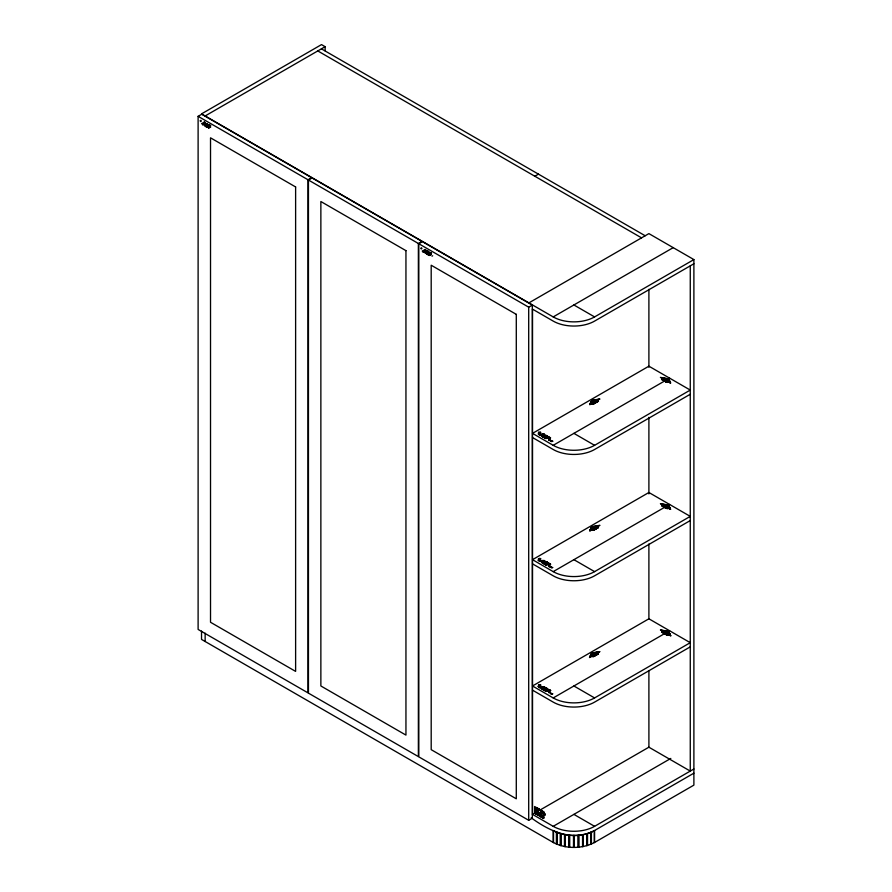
<?xml version="1.0" encoding="UTF-8"?>
<svg xmlns="http://www.w3.org/2000/svg" width="892" height="892" viewBox="0 0 892 892"><rect width="100%" height="100%" fill="white"/><g stroke="black" fill="none" stroke-linecap="round" stroke-linejoin="round"><path stroke-width="1.34" d="M538.623 814.552L538.958 812.935M538.913 814.206L539.036 813.615M535.178 808.888L535.334 808.152M534.598 812.868L534.843 811.675M535.3 809.546L535.635 807.94M534.81 813.058L535.055 811.898M535.456 810.003L535.925 807.806M535.033 813.248L535.267 812.11M535.646 810.326L536.192 807.773M535.245 813.437L535.479 812.322M535.847 810.605L536.438 807.795M535.468 813.615L535.702 812.489M536.047 810.861L536.694 807.84M535.691 813.76L535.925 812.657M536.259 811.096L536.928 807.918M535.925 813.917L536.148 812.813M536.471 811.307L537.174 808.018M536.148 814.062L536.382 812.924M536.683 811.542L536.984 810.103M537.151 809.334L537.397 808.13M536.371 814.218L536.616 813.036M536.884 811.765L537.185 810.349M537.397 809.378L537.631 808.252M536.605 814.34L536.861 813.091M537.096 812.032L537.397 810.605M537.631 809.49L537.865 808.397M536.839 814.452L537.118 813.103M537.285 812.344L537.608 810.828M537.073 814.552L537.809 811.062M538.088 809.758L538.311 808.698M537.307 814.641L538.021 811.307M538.311 809.914L538.545 808.843M537.553 814.708L538.222 811.564M538.534 810.081L538.768 808.999M537.809 814.742L538.422 811.82M538.746 810.282L538.98 809.189M538.066 814.742L538.623 812.121M538.969 810.482L539.203 809.367M538.333 814.697L538.801 812.467M539.259 810.315L539.426 809.546M539.66 815.968L540.864 810.259M539.838 816.068L541.054 810.371M540.073 816.202L541.277 810.505M540.307 816.336L541.511 810.627M540.53 816.47L541.745 810.761M540.764 816.604L541.968 810.895M540.987 816.737L542.202 811.029M541.221 816.871L542.392 811.14M541.455 817.005L541.689 815.868M541.678 817.139L541.923 816.002M541.912 817.262L542.146 816.135M542.135 817.395L542.381 816.258M543.038 813.783L543.183 813.136M542.369 817.529L542.615 816.392M543.239 813.894L543.373 813.248M542.604 817.663L542.838 816.526M543.429 814.006L543.562 813.359M542.827 817.797L543.072 816.659M543.618 814.117L543.752 813.471M543.061 817.931L543.295 816.793M543.808 814.218L544.12 812.723M543.284 818.064L543.529 816.927M543.518 818.198L543.763 817.061M544.009 815.299L544.455 813.169M544.198 815.411L544.521 813.917M544.577 814.664L544.711 814.017M544.767 814.775L544.9 814.128M544.956 814.887L545.09 814.24M543.819 815.188L544.321 812.835M537.865 809.601L538.088 808.553M545.146 814.998L545.291 814.351M208.438 128.013L209.386 127.467M429.108 255.413L430.055 254.867M205.963 126.586L206.531 126.263M426.632 253.986L427.201 253.662M198.113 116.328L201.737 114.232L311.654 177.698L308.03 179.783L198.113 116.328L198.113 629.44L308.03 692.894L308.03 179.783M205.149 115.96L325.134 46.685L325.134 50.866M200.042 120.877L200.945 120.353M200.566 121.58L201.28 121.167M201.547 123.654L202.428 123.152M203.71 122.405L204.324 122.059M203.499 122.739L204.502 122.159M203.287 123.063L204.669 122.26M203.075 123.386L204.848 122.36M202.863 123.709L204.993 122.483M202.651 124.033L204.257 123.107M204.446 123.007L205.026 122.672M202.439 124.356L204.067 123.419M204.458 123.196L205.049 122.862M202.451 124.557L203.889 123.732M204.48 123.386L205.071 123.051M202.629 124.657L203.867 123.943M204.491 123.587L205.093 123.241M202.796 124.757L204.045 124.044M204.513 123.776L205.115 123.431M203.644 124.479L204.223 124.144M204.536 123.966L205.138 123.62M203.811 124.579L204.402 124.244M204.547 124.155L205.16 123.81M203.989 124.679L205.182 123.999M204.168 124.791L205.205 124.189M204.346 124.891L205.227 124.378M206.175 123.832L206.788 123.475M204.513 124.991L205.249 124.568M206.13 124.055L206.966 123.587M204.625 125.125L205.272 124.757M206.085 124.289L207.134 123.687M204.658 125.516L205.294 124.947M205.996 124.746L207.479 123.888M204.681 125.705L205.338 125.326M205.963 124.969L206.877 124.445M204.736 125.884L205.361 125.516M205.918 125.203L206.833 124.668M205.874 125.426L206.799 124.891M205.829 125.66L206.955 125.014M205.784 125.884L207.134 125.103M207.602 124.835L208.159 124.512M205.74 126.106L207.357 125.181M207.591 125.047L208.249 124.668M205.695 126.341L206.621 125.805M206.966 125.605L208.304 124.835M205.796 126.486L206.576 126.04M207.134 125.716L208.349 125.014M207.279 125.839L208.36 125.215M206.141 126.697L206.71 126.363M207.368 125.984L208.327 125.438M206.32 126.798L206.888 126.463M206.498 126.898L207.089 126.552M208.918 125.504L209.598 125.103M206.676 126.999L208.048 126.207M208.873 125.727L209.776 125.203M206.844 127.099L208.115 126.374M208.828 125.962L209.955 125.304M207.033 127.199L208.148 126.552M208.784 126.185L210.133 125.415M207.223 127.288L208.182 126.742M208.739 126.419L210.3 125.516M207.423 127.378L208.159 126.954M208.695 126.642L209.642 126.095M209.899 125.95L210.479 125.616M208.617 127.099L209.598 126.318M210.077 126.051L210.835 125.817M208.572 127.322L209.765 126.642M208.527 127.556L209.932 126.742M208.483 127.779L210.111 126.842M209.709 127.277L210.289 126.943M208.605 128.114L209.341 127.69M209.888 127.378L210.467 127.043M210.055 127.478L210.646 127.143M308.442 180.028L312.066 177.932L421.983 241.398L418.37 243.483L308.442 180.028L308.442 693.14L418.37 756.594L418.37 243.483M534.832 176.237L538.456 174.152M418.783 243.728L422.395 241.632L532.323 305.097L532.323 818.209L528.7 820.294L418.783 756.84L418.783 243.728L528.7 307.183L532.323 305.097M420.701 248.277L421.615 247.753M421.225 248.991L421.949 248.567M422.217 251.053L423.098 250.552M424.38 249.816L424.993 249.459M424.168 250.139L425.161 249.559M423.956 250.462L425.339 249.66M423.745 250.786L425.517 249.76M423.533 251.109L425.662 249.883M423.321 251.433L424.915 250.507M425.105 250.407L425.685 250.072M423.109 251.756L424.737 250.819M425.127 250.596L425.707 250.262M423.109 251.957L424.559 251.131M425.149 250.786L425.729 250.451M423.287 252.057L424.536 251.343M425.161 250.986L425.752 250.641M423.466 252.157L424.715 251.444M425.183 251.176L425.774 250.83M424.302 251.879L424.893 251.544M425.194 251.366L425.796 251.02M424.481 251.979L425.071 251.644M425.216 251.566L425.818 251.21M424.659 252.09L425.841 251.399M424.837 252.191L425.874 251.589M425.005 252.291L425.897 251.778M426.844 251.232L427.446 250.875M425.183 252.391L425.919 251.968M426.755 251.689L427.803 251.087M425.317 252.726L425.963 252.347M426.71 251.912L427.982 251.187M425.328 252.915L425.986 252.536M426.666 252.146L428.149 251.288M425.35 253.105L426.008 252.726M426.621 252.369L427.547 251.845M425.406 253.283L426.03 252.915M426.577 252.603L427.502 252.068M426.543 252.826L427.458 252.291M426.499 253.06L427.614 252.414M426.454 253.283L427.803 252.503M428.272 252.235L428.829 251.912M426.409 253.506L428.026 252.581M428.26 252.447L428.907 252.068M426.365 253.741L427.29 253.205M427.636 253.005L428.974 252.235M426.454 253.885L427.246 253.44M427.803 253.116L429.007 252.414M427.937 253.239L429.03 252.614M426.811 254.097L427.38 253.763M428.037 253.384L428.996 252.837M426.989 254.198L427.558 253.863M427.156 254.298L427.759 253.952M429.576 252.904L430.267 252.503M427.335 254.398L428.706 253.607M429.531 253.127L430.446 252.603M427.513 254.499L428.773 253.774M429.498 253.361L430.624 252.704M427.692 254.599L428.818 253.952M429.453 253.584L430.791 252.815M427.881 254.688L428.84 254.142M429.364 254.042L431.148 253.016M429.32 254.265L430.267 253.729M430.747 253.451L431.327 253.116M429.275 254.499L430.256 253.941M430.925 253.551L431.494 253.216M429.23 254.722L430.423 254.042M429.197 254.956L430.602 254.142M429.152 255.179L430.78 254.242M430.379 254.677L430.959 254.343M429.275 255.513L430.011 255.09M430.546 254.778L431.126 254.443M430.725 254.878L431.304 254.543M432.007 256.171L432.676 255.792M528.9 302.89L648.897 233.615L693.887 259.583L693.887 785.127L594.585 842.449C581.93 849.084 565.862 849.084 553.207 842.449L201.525 639.408L201.525 631.068M325.134 46.685L321.51 44.6L201.525 113.875L553.207 316.916L673.204 247.641M553.207 316.916A29.258 16.892 0 0 0 594.585 316.916L693.887 259.583M693.887 263.764L594.585 321.098A29.258 16.892 0 0 1 553.207 321.098L532.379 309.067M553.207 445.32A29.258 16.892 0 0 0 594.585 445.32L690.263 390.072L648.897 366.188L532.524 433.367L553.207 445.32L669.58 378.13M690.263 394.253L594.585 449.501A29.258 16.892 0 0 1 553.207 449.501L532.524 437.548M553.207 571.627A29.258 16.892 0 0 0 594.585 571.627L690.263 516.379L648.897 492.495L532.524 559.674L553.207 571.627L669.58 504.437M690.263 520.56L594.585 575.808A29.258 16.892 0 0 1 553.207 575.808L532.524 563.856M553.207 697.934A29.258 16.892 0 0 0 594.585 697.934L690.263 642.686L648.897 618.803L532.524 685.981L553.207 697.934L669.58 630.744M690.263 646.867L594.585 702.115A29.258 16.892 0 0 1 553.207 702.115L532.524 690.163M534.921 813.002L532.524 814.385L532.524 309.156M539.727 810.226L648.908 747.184L648.897 670.65M532.379 814.296L553.207 826.327L670.806 758.434M553.207 826.327A29.258 16.892 0 0 0 594.585 826.327L693.887 768.993M693.887 773.174L594.585 830.508C573.021 842.394 549.171 831.043 531.219 817.808M591.742 400.374L599.903 399.014M591.664 400.53L599.547 399.215M591.586 400.686L599.201 399.415M591.429 401.01L598.844 399.616M591.351 401.166L598.142 400.029M591.273 401.322L597.796 400.229M591.195 401.478L597.439 400.43M591.039 401.79L597.562 400.698M590.95 401.946L597.751 400.809M590.872 402.102L597.941 400.921M590.716 402.415L598.331 401.144M590.638 402.571L598.487 401.266M590.56 402.727L598.131 401.467M590.404 403.05L597.785 401.668M590.326 403.206L597.082 402.069M590.248 403.362L596.737 402.27M590.091 403.675L596.38 402.482M590.013 403.831L595.678 402.883M589.935 403.987L591.831 403.675M592.11 403.619L595.332 403.084M589.779 404.299L591.485 403.875M592.299 403.73L594.975 403.284M589.69 404.455L590.783 404.277M592.689 403.953L594.273 403.697M589.612 404.611L590.437 404.477M592.879 404.065L593.927 403.898M591.742 526.681L599.903 525.321M591.586 526.994L599.547 525.522M591.508 527.161L598.844 525.923M591.429 527.317L598.499 526.135M591.273 527.629L598.142 526.336M591.195 527.785L597.439 526.737M591.117 527.941L597.361 526.893M590.95 528.254L597.751 527.116M590.872 528.41L597.941 527.228M590.794 528.566L598.142 527.339M590.638 528.878L598.487 527.573M590.56 529.034L598.131 527.774M590.482 529.201L597.785 527.975M590.404 529.357L597.428 528.175M590.248 529.67L597.082 528.376M590.169 529.826L596.38 528.789M590.091 529.982L596.034 528.989M589.935 530.294L595.678 529.19M589.857 530.45L591.485 530.183M592.299 530.038L594.975 529.592M589.779 530.606L591.128 530.383M592.489 530.149L594.629 529.792M589.612 530.918L590.783 530.584M592.689 530.261L594.273 530.004M591.742 652.989L599.903 651.628M591.664 653.145L599.547 651.829M591.508 653.468L599.201 652.03M591.429 653.624L598.499 652.442M591.351 653.78L598.142 652.643M591.195 654.092L597.796 652.844M591.117 654.249L597.361 653.2M591.039 654.405L597.562 653.312M590.95 654.561L597.751 653.423M590.794 654.873L598.142 653.646M590.716 655.029L598.331 653.758M590.638 655.185L598.487 653.881M590.482 655.508L598.131 654.081M590.404 655.665L597.428 654.483M590.326 655.821L597.082 654.683M590.169 656.133L596.737 654.884M590.091 656.289L596.034 655.297M590.013 656.445L595.678 655.497M589.857 656.757L591.831 656.289M592.11 656.233L595.332 655.698M589.779 656.913L591.128 656.69M592.489 656.456L594.629 656.099M589.69 657.069L590.783 656.891M592.689 656.568L594.273 656.311M589.612 657.226L590.437 657.092M592.879 656.679L593.927 656.512M589.456 657.549L590.08 657.293M549.706 440.403L549.071 440.392M551.156 566.799L550.587 566.799M540.898 686.093L540.675 686.294M551.156 693.106L550.319 693.207M540.139 432.364L540.764 432.364M540.139 558.671L540.764 558.671M540.139 684.978L540.764 684.978M545.123 438.262L547.03 438.251M545.123 564.569L547.03 564.558M545.123 690.876L547.03 690.865M538.712 432.263L540.53 432.263M538.445 432.364L539.114 432.364M539.102 432.665L540.151 432.665M538.723 432.865L540.452 432.876M538.523 433.077L539.259 432.977M538.735 433.579L539.805 433.579M538.958 433.679L539.716 433.679M538.132 433.891L539.002 433.991M539.939 433.991L540.797 433.891M538.567 434.092L540.329 434.092M542.291 434.192L544.287 434.192M541.7 434.293L544.466 434.293M540.496 434.493L544.767 434.493M539.303 434.694L543.094 434.594M543.34 434.705L544.633 434.594M539.136 434.805L542.024 434.805M543.05 434.906L544.365 434.805M539.493 435.006L542.158 435.106M542.771 435.106L544.109 435.006M541.165 435.207L543.852 435.207M541.511 435.407L543.585 435.407M545.614 435.407L546.406 435.407M541.689 435.508L543.462 435.508M545.09 435.619L546.751 435.619M541.767 435.82L543.195 435.72M544.566 435.82L547.108 435.82M541.489 436.021L542.938 435.92M544.042 436.021L547.432 436.021M541.422 436.121L542.682 436.121M543.518 436.221L545.625 436.121M546.562 436.121L547.666 436.221M541.779 436.322L542.414 436.322M542.994 436.422L545.692 436.422M546.629 436.422L547.744 436.422M542.737 436.522L544.577 436.522M544.834 436.522L545.971 436.534M546.428 436.534L547.733 436.534M542.47 436.634L544.31 436.634M545.001 436.634L547.677 436.634M542.659 436.835L543.964 436.935M545.268 436.835L547.443 436.835M543.005 437.035L544.365 437.136M545.045 437.136L546.105 437.136M548.011 437.136L549.394 437.136M543.362 437.236L546.105 437.236M547.498 437.336L549.74 437.336M543.73 437.437L545.971 437.437M546.974 437.548L550.096 437.548M544.165 437.649L545.625 437.649M546.707 437.649L548.591 437.649M549.115 437.649L550.275 437.649M544.599 437.749L545.213 437.749M546.183 437.849L548.335 437.749M549.294 437.749L550.62 437.849L549.65 437.95M545.659 438.05L548.48 438.05M545.402 438.15L547.287 438.15M547.498 438.15L548.836 438.251M545.291 438.351L546.763 438.351M547.844 438.362L549.182 438.463M545.648 438.563L546.25 438.563M548.201 438.563L549.004 438.563M549.149 439.377L549.918 439.377M548.613 439.979L550.085 439.979M550.587 440.492L550.855 440.392M550.063 440.693L550.743 440.592M550.598 440.994L551.245 440.893M551.713 441.094L551.289 441.306M552.081 441.105L552.85 441.205M551.925 441.406L552.583 441.306M539.147 558.47L540.117 558.47M538.445 558.671L540.53 558.57M538.88 559.072L540.329 559.072M538.723 559.184L539.482 559.184M538.523 559.384L539.259 559.284M538.969 559.685L539.147 559.786M538.735 559.886L539.805 559.886M537.999 560.087L538.645 560.198M540.307 560.198L540.942 560.098M538.322 560.299L539.002 560.299M539.939 560.299L540.597 560.299M538.567 560.399L540.329 560.399M542.291 560.499L544.287 560.499M541.098 560.7L544.644 560.7M539.905 560.901L544.767 560.8M539.136 561.113L542.559 561.012M543.195 561.113L544.499 561.012M539.314 561.213L541.812 561.213M543.05 561.213L544.243 561.213M539.493 561.313L542.158 561.414M542.771 561.414L544.109 561.313M541.165 561.514L543.852 561.514M541.511 561.715L543.585 561.715M545.358 561.815L546.573 561.815M541.868 561.915L543.328 561.927M544.834 562.027L546.93 562.027M541.634 562.228L543.072 562.127M544.31 562.228L547.275 562.228M542.804 562.328L541.489 562.328L542.682 562.428M544.042 562.328L545.882 562.328M546.395 562.328L547.432 562.328M543.518 562.529L545.625 562.428M546.562 562.428L547.666 562.529M541.779 562.629L542.414 562.629M542.994 562.729L545.692 562.729M546.629 562.729L547.744 562.729L544.834 562.841M542.47 562.941L544.577 562.841M542.481 563.042L544.053 563.042M545.157 563.042L547.588 563.042M542.659 563.142L544.142 563.343M545.224 563.343L547.197 563.242M548.279 563.343L549.216 563.343M543.183 563.443L544.365 563.443M545.045 563.443L546.105 563.443L543.362 563.543M548.011 563.443L549.394 563.443M547.498 563.644L549.74 563.644M543.73 563.744L545.971 563.755M546.974 563.856L550.096 563.856M544.165 563.956L545.625 563.956M546.45 564.056L548.591 563.956M549.115 563.956L550.453 564.056M545.926 564.257L548.301 564.257M549.472 564.157L550.687 564.257M545.402 564.458L548.658 564.458M549.818 564.357L550.42 564.357M547.666 564.558L548.836 564.558M545.291 564.658L546.763 564.658M547.844 564.669L549.182 564.77M545.648 564.87L546.25 564.87M548.201 564.87L549.004 564.87M549.149 565.684L549.918 565.684M549.684 566.286L550.252 566.186M548.803 566.387L549.84 566.387M550.063 567L550.743 566.899M550.866 567.201L551.446 567.1M551.289 567.412L552.315 567.412M552.193 567.613L552.85 567.513M538.712 684.878L540.53 684.878M538.445 684.978L539.114 684.978M538.88 685.379L540.329 685.379M538.601 685.591L539.482 685.491M538.489 685.792L539.102 685.692M538.735 686.193L539.805 686.193M537.999 686.394L538.645 686.506M540.307 686.506L540.942 686.405M538.322 686.606L540.597 686.606M542.894 686.706L544.109 686.706M539.013 686.807L539.905 686.807M541.7 686.907L544.466 686.907M540.496 687.108L544.767 687.108M539.905 687.208L543.094 687.208M543.473 687.208L544.633 687.208M539.136 687.42L542.559 687.319M543.195 687.42L544.499 687.319M539.314 687.52L541.979 687.62M542.916 687.62L544.243 687.52M539.66 687.721L540.407 687.721M540.987 687.721L542.336 687.821M542.626 687.821L543.975 687.721M541.344 687.922L543.719 687.922M545.614 688.022L546.406 688.022M541.689 688.122L543.462 688.122M545.09 688.234L546.751 688.234M541.912 688.334L543.195 688.334M544.834 688.334L546.93 688.334M541.634 688.535L543.072 688.434M544.31 688.535L547.275 688.535M541.422 688.736L542.804 688.635M543.785 688.736L545.882 688.635M546.395 688.635L547.565 688.736M541.6 688.836L542.548 688.836M543.261 688.936L545.503 688.936M546.662 688.836L547.721 688.936M542.737 689.137L545.971 689.148M546.428 689.148L547.744 689.037M542.47 689.248L544.31 689.248M545.001 689.248L547.677 689.248M542.659 689.449L543.785 689.449M545.268 689.449L547.443 689.449M542.827 689.549L544.142 689.65M545.224 689.65L547.197 689.549M548.279 689.65L549.216 689.65M543.183 689.75L546.105 689.851L543.54 689.951M547.755 689.851L549.572 689.851M547.231 690.062L549.918 690.062M543.93 690.163L545.837 690.163M546.707 690.263L550.275 690.263M544.599 690.363L545.213 690.363M546.183 690.464L548.335 690.363M549.294 690.363L550.62 690.464M545.926 690.564L548.301 690.564M549.65 690.564L550.687 690.564M545.402 690.765L548.658 690.765M549.818 690.664L550.42 690.664M545.291 690.966L546.763 690.977M547.666 690.865L549.004 690.977M545.469 691.077L546.506 691.077M548.023 691.077L549.182 691.077M548.836 692.092L550.286 692.192M548.803 692.694L549.84 692.694M551.245 693.508L550.565 693.72M552.148 693.608L551.289 693.72M552.193 693.92L552.85 693.82M551.278 441.507L552.059 441.507M551.278 567.814L552.059 567.814M551.278 694.121L552.059 694.121M549.885 566.799L549.16 566.888M660.392 377.361L668.621 378.888M661.095 377.773L668.699 379.044M661.44 377.974L668.777 379.2M661.797 378.175L668.944 379.513M662.488 378.576L669.022 379.669M662.845 378.777L669.1 379.825M662.734 379.055L669.256 380.137M662.533 379.167L669.334 380.304M662.343 379.278L669.413 380.46M661.953 379.501L669.569 380.772M661.808 379.613L669.647 380.929M662.154 379.814L669.725 381.085M662.5 380.014L669.881 381.397M663.202 380.427L669.959 381.553M663.559 380.628L670.037 381.709M663.904 380.828L670.126 381.865M664.261 381.029L670.282 382.177M664.964 381.442L668.186 381.977M668.454 382.021L670.36 382.345M665.309 381.642L667.985 382.088M668.799 382.222L670.438 382.501M665.655 381.843L667.796 382.2M669.156 382.423L670.594 382.813M666.357 382.244L667.406 382.423M669.859 382.835L670.673 382.969M660.392 503.668L668.543 505.039M660.738 503.88L668.699 505.351M661.44 504.281L668.777 505.508M661.797 504.482L668.855 505.664M662.143 504.682L669.022 505.976M662.845 505.084L669.1 506.132M662.923 505.251L669.178 506.288M662.734 505.363L669.256 506.444M662.343 505.586L669.413 506.767M662.154 505.697L669.491 506.924M661.953 505.809L669.569 507.08M661.808 505.92L669.725 507.392M662.5 506.322L669.803 507.548M662.856 506.533L669.881 507.704M663.202 506.734L670.037 508.016M663.904 507.135L670.126 508.172M664.261 507.336L670.204 508.328M664.607 507.537L670.36 508.652M665.309 507.949L667.985 508.395M668.799 508.529L670.438 508.808M665.655 508.15L667.796 508.507M669.156 508.73L670.516 508.964M666.012 508.351L667.606 508.618M669.502 508.931L670.673 509.276M660.392 629.975L668.543 631.346M660.738 630.187L668.621 631.503M661.095 630.388L668.699 631.659M661.44 630.588L668.855 631.971M662.143 630.99L668.944 632.127M662.488 631.19L669.022 632.283M662.845 631.402L669.178 632.595M662.734 631.67L669.256 632.751M662.533 631.781L669.334 632.919M662.154 632.004L669.491 633.231M661.953 632.116L669.569 633.387M661.808 632.227L669.647 633.543M662.154 632.428L669.803 633.855M662.856 632.841L669.881 634.011M663.202 633.041L669.959 634.167M663.559 633.242L670.126 634.48M664.261 633.643L670.204 634.636M664.607 633.844L670.282 634.792M664.964 634.056L668.186 634.591M668.454 634.636L670.36 634.959M665.309 634.257L667.985 634.703M668.799 634.836L670.516 635.271M666.012 634.658L667.606 634.926M669.502 635.238L670.594 635.427M666.357 634.859L667.406 635.037M669.859 635.45L670.673 635.583M670.204 635.65L670.829 635.896M321.41 48.837L645.172 235.756M317.786 50.933L641.549 237.852M573.902 304.975L594.585 316.916M573.902 433.367L594.585 445.32M573.902 559.674L594.585 571.627M573.902 685.981L594.585 697.934M648.897 747.206L690.263 771.089L690.263 265.861M573.902 814.385L594.585 826.327M648.897 289.298L648.897 367.236M648.897 417.344L648.897 493.889M648.897 543.997L648.897 619.148M594.585 842.449L594.585 830.508A29.258 16.892 0 0 1 553.207 830.508L553.207 842.449M594.284 830.664L594.284 842.606M591.407 832.08L591.407 844.022M591.095 832.225L591.095 844.178M590.749 832.347L590.749 844.3M587.527 833.496L587.527 845.438M587.181 833.619L587.181 845.56M586.813 833.708L586.813 845.649M583.312 834.544L583.312 846.486M582.944 834.633L582.944 846.575M582.554 834.689L582.554 846.631M578.863 835.191L578.863 847.132M578.473 835.246L578.473 847.188M578.072 835.269L578.072 847.21M574.303 835.436L574.303 847.378M573.902 835.458L573.902 847.4M573.5 835.436L573.5 847.378M569.72 835.269L569.72 847.21M569.319 835.246L569.319 847.188M568.929 835.191L568.929 847.132M565.249 834.689L565.249 846.631M564.859 834.633L564.859 846.575M564.491 834.544L564.491 846.486M560.99 833.708L560.99 845.649M560.622 833.619L560.622 845.56M560.276 833.496L560.276 845.438M557.043 832.347L557.043 844.3M556.708 832.225L556.708 844.178M556.396 832.08L556.396 844.022M553.519 830.664L553.519 842.606M528.7 307.183L528.7 820.294M205.149 633.153L205.149 641.493M295.62 186.952L210.523 137.825L210.523 622.27L295.62 671.397L295.62 186.952M405.949 250.652L320.864 201.525L320.864 685.97L405.949 735.097L405.949 250.652M516.29 314.352L431.193 265.225L431.193 749.67L516.29 798.797L516.29 314.352M543.763 811.798L534.598 806.502L534.598 813.192L543.763 818.477L543.763 811.798"/></g></svg>
